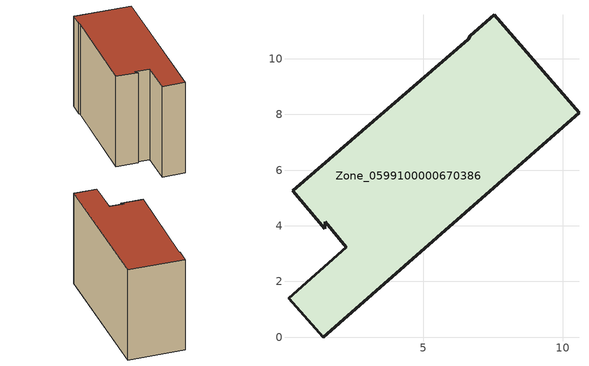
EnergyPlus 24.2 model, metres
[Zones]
Zone_0599100000670386
 floor ground (C_G): 2.24,3.23 1.48,4.15 1.46,3.89 0.3,5.26 6.61,10.7 6.68,10.83 7.54,11.58 10.59,8.07 1.41,0 0.16,1.4 z0
 wall outside (C_F): 1.41,0 10.59,8.07 7.54,11.58 6.68,10.83 6.61,10.7 0.3,5.26 1.46,3.89 1.48,4.15 2.24,3.23 0.16,1.4 1.41,0 z0:8.01
 roof outside (C_R): 1.48,4.15 2.24,3.23 0.16,1.4 1.41,0 10.59,8.07 7.54,11.58 6.68,10.83 6.61,10.7 0.3,5.26 1.46,3.89 z8.01
[BUILDING]
Pand.0599100000670386: North Axis=0; Terrain=City; Loads Convergence Tolerance Value=0.04; Temperature Convergence Tolerance Value=0.4; Solar Distribution=FullExterior; Maximum Number of Warmup Days=25; Minimum Number of Warmup Days=1
[Site:Location]
Rotterdam.The.Hague.AP_ZH_NLD Design_Conditions: Latitude=51.96; Longitude=4.45; Time Zone=1; Elevation=-4.5
[SITE:GROUNDTEMPERATURE:BUILDINGSURFACE]
18, 18, 18, 18, 18, 18, 18, 18, 18, 18, 18, 18
[MATERIAL] Thermal Absorptance=0.9; Solar Absorptance=0.7; Visible Absorptance=0.7
Name | Roughness | Thickness | Conductivity | Density | Specific Heat
G.TI.1946 | MediumSmooth | 0.15 | 1 | 540 | 1210
F.TI.1946 | Rough | 0.3 | 0.857143 | 1920 | 840
R.TI.1946 | MediumRough | 0.2 | 0.1 | 1500 | 1000
[CONSTRUCTION]
C_G: G.TI.1946
C_F: F.TI.1946
C_R: R.TI.1946
[ZONE]
Zone_0599100000670386: Type=1; Multiplier=1; Ceiling Height=Autocalculate; Volume=Autocalculate; Floor Area=autocalculate; Part of Total Floor Area=Yes
[ZONEINFILTRATION:DESIGNFLOWRATE]
Infil_Zone_0599100000670386: Zone or ZoneList or Space or SpaceList=Zone_0599100000670386; Schedule=AlwaysOn; Design Flow Rate Calculation Method=Flow/Area; Flow Rate per Floor Area=0.003; Constant Term Coefficient=1; Temperature Term Coefficient=0; Velocity Term Coefficient=0; Velocity Squared Term Coefficient=0
[HVACTEMPLATE:ZONE:IDEALLOADSAIRSYSTEM]
Zone_0599100000670386: Maximum Heating Supply Air Temperature=50; Minimum Cooling Supply Air Temperature=13; Maximum Heating Supply Air Humidity Ratio=0.0156; Minimum Cooling Supply Air Humidity Ratio=0.0077; Heating Limit=NoLimit; Cooling Limit=NoLimit; Dehumidification Control Type=ConstantSensibleHeatRatio; Cooling Sensible Heat Ratio=0.7; Dehumidification Setpoint=60; Humidification Control Type=None; Humidification Setpoint=30; Outdoor Air Method=None; Outdoor Air Flow Rate per Person=0.00944; Outdoor Air Flow Rate per Zone Floor Area=0; Outdoor Air Flow Rate per Zone=0; Demand Controlled Ventilation Type=None; Outdoor Air Economizer Type=NoEconomizer; Heat Recovery Type=None; Sensible Heat Recovery Effectiveness=0.7; Latent Heat Recovery Effectiveness=0.65
[ZONECONTROL:THERMOSTAT]
ThermostatControl_Zone_0599100000670386: Zone or ZoneList=Zone_0599100000670386; Control Type Schedule=DualSetpointControlType; Control 1=Thermostat_Zone_0599100000670386; Temperature Difference Between Cutout And Setpoint=0
[THERMOSTATSETPOINT:DUALSETPOINT]
Thermostat_Zone_0599100000670386: Heating Setpoint Temperature Schedule=HeatingSetpoint_Zone_0599100000670386; Cooling Setpoint Temperature Schedule=CoolingSetpoint_Zone_0599100000670386
[SCHEDULE:COMPACT]
HeatingSetpoint_Zone_0599100000670386: Through: 12/31, For: AllDays, Until: 24:00, 21
CoolingSetpoint_Zone_0599100000670386: Through: 12/31, For: AllDays, Until: 24:00, 24
DualSetpointControlType: Through: 12/31, For: AllDays, Until: 24:00, 4
AlwaysOn: Through: 12/31, For: AllDays, Until: 24:00, 1
